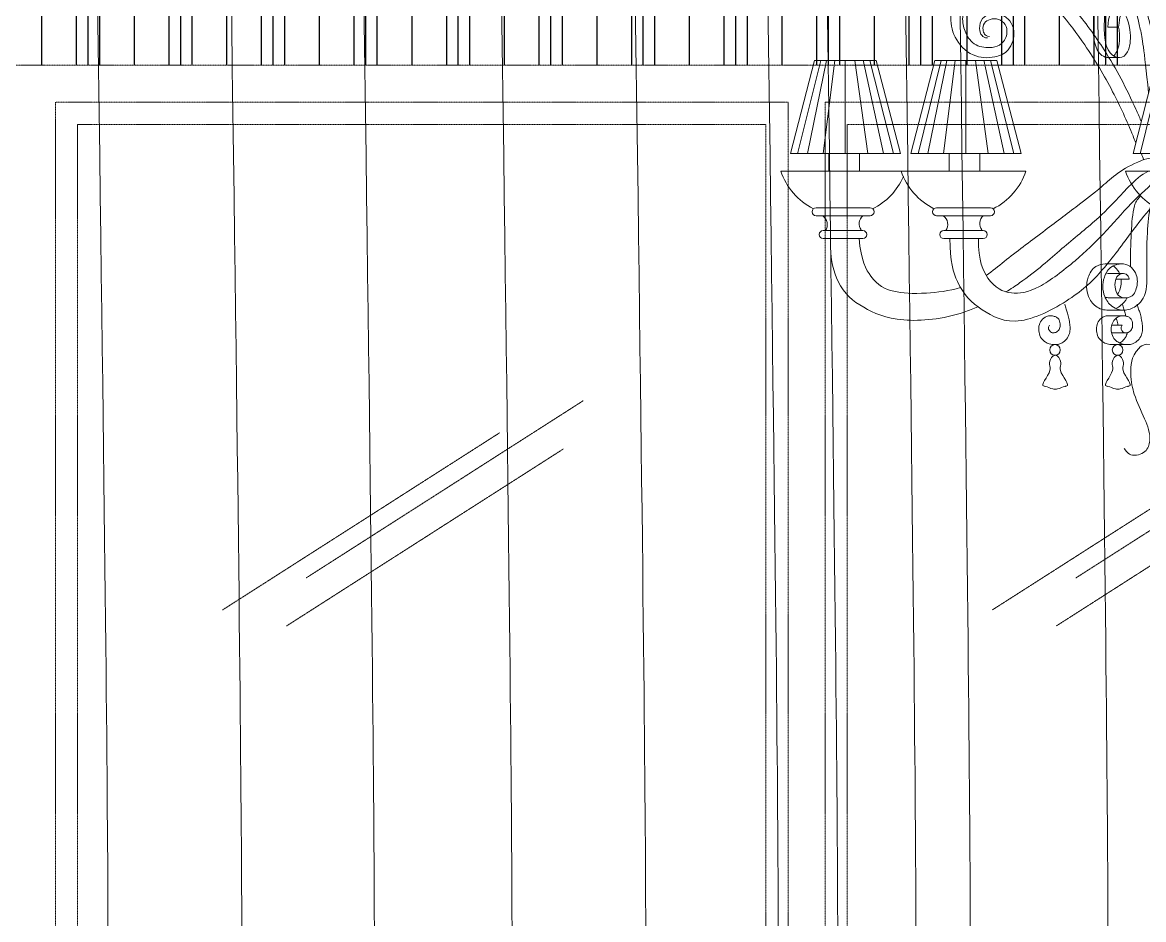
# Model space of a CAD drawing. Header units: inches. Extents: x 274057 to 444617, y 490067 to 635630.
# Drawn here: x 355271 to 356785, y 493591 to 494803 of the extents above; entities that cross this region are included whole.
import ezdxf

# ---------------------------------------------------------------- set-up
doc = ezdxf.new("R2010")
doc.units = ezdxf.units.IN
doc.header["$MEASUREMENT"] = 0
doc.linetypes.add('HIDDEN', pattern=[0.375, 0.25, -0.125])
for name, color, linetype, lineweight in [('CQ Architectural Window', 8, 'HIDDEN', 18), ('level', 6, 'Continuous', 18), ('Lighting', 7, 'Continuous', 0)]:
    doc.layers.add(name, color=color, linetype=linetype, lineweight=lineweight)
for name, color, linetype in [('CQ curtains and frames', 252, 'Continuous'), ('CQ Light Elevation', 4, 'Continuous'), ('FURNITURE', 252, 'Continuous')]:
    doc.layers.add(name, color=color, linetype=linetype)

# ---------------------------------------------------------------- blocks, each defined once
blk = doc.blocks.new('ff-15 window')
at = {"layer": 'CQ Architectural Window', "color": 251}
for p, q in [((356190.8, 512560.3, 0), (356565, 512799.5, 0)), ((357230.8, 512560.3, 0), (357605, 512799.5, 0)), ((356077.9, 512517.1, 0), (356452.1, 512756.2, 0)), ((357117.9, 512517.1, 0), (357492.1, 512756.2, 0)), ((356164.4, 512495.5, 0), (356538.6, 512734.6, 0)), ((357204.4, 512495.5, 0), (357578.6, 512734.6, 0))]:
    blk.add_line(p, q, dxfattribs=at)
at = {"layer": 'CQ Architectural Window', "elevation": 0}
for points in [[(354831.9, 513252.5), (359931.9, 513252.5), (359931.9, 510602.5), (354831.9, 510602.5)], [(356841.9, 513202.5), (355851.9, 513202.5), (355851.9, 510652.5), (356841.9, 510652.5)], [(357881.9, 513202.5), (356891.9, 513202.5), (356891.9, 510652.5), (357881.9, 510652.5)], [(356811.9, 513172.5), (355881.9, 513172.5), (355881.9, 510682.5), (356811.9, 510682.5)], [(357851.9, 513172.5), (356921.9, 513172.5), (356921.9, 510682.5), (357851.9, 510682.5)]]:
    blk.add_lwpolyline(points, close=True, dxfattribs=at)
blk = doc.blocks.new('CH2')
at = {"layer": 'Lighting', "lineweight": 0, "ltscale": 10}
for p, q in [((175845.5, 3386.5), (175860.2, 3386.5)), ((175457.6, 3341.1), (175426.5, 3215.4)), ((175439.7, 3215.8), (175465.3, 3341.3)), ((175460.9, 3215.8), (175476.6, 3341.3)), ((175490.9, 3215.8), (175490.9, 3341.3)), ((175521.2, 3215.8), (175503.8, 3341.5)), ((175542.5, 3215.8), (175515.1, 3341.6)), ((175524.1, 3341.3), (175556, 3215.8)), ((175620.4, 3341.1), (175589.3, 3215.4)), ((175602.5, 3215.8), (175628.1, 3341.3)), ((175623.7, 3215.8), (175639.3, 3341.3)), ((175653.6, 3215.8), (175653.6, 3341.3)), ((175684, 3215.8), (175666.6, 3341.5)), ((175705.3, 3215.8), (175677.9, 3341.6)), ((175686.9, 3341.3), (175718.7, 3215.8)), ((175847.1, 3345.2), (175860.9, 3345.2)), ((175920.4, 3341.1), (175889.3, 3215.4)), ((175842, 3066.7), (175864.4, 3066.7)), ((175845, 3053.8), (175866, 3053.8)), ((175874.4, 3045.9), (175856.4, 3045.9)), ((175871.7, 3021), (175847.4, 3020.8)), ((175844.5, 3004.2), (175868.4, 3004.2)), ((175865.5, 2996.7), (175845.9, 2996.7)), ((175870.2, 2973.6), (175850.7, 2973.6)), ((175864.9, 2984), (175850.8, 2984)), ((175871.9, 2957.7), (175852.1, 2957.7))]:
    blk.add_line(p, q, dxfattribs=at)
for points in [[(175416.8, 3215.8), (175565.6, 3215.8), (175532.6, 3341.3), (175449.1, 3341.3), (175416.8, 3215.8)], [(175579.6, 3215.8), (175728.4, 3215.8), (175695.4, 3341.3), (175611.9, 3341.3), (175579.6, 3215.8)], [(175879.6, 3215.8), (176028.4, 3215.8), (175995.4, 3341.3), (175911.9, 3341.3), (175879.6, 3215.8)], [(175403.6, 3192), (175572.2, 3192)], [(175869.3, 3192), (175923, 3192)]]:
    blk.add_lwpolyline(points, dxfattribs=at)
for points in [[(175468.6, 3215.8), (175509.9, 3215.8), (175509.9, 3192), (175468.6, 3192)], [(175631.4, 3215.8), (175672.7, 3215.8), (175672.7, 3192), (175631.4, 3192)]]:
    blk.add_lwpolyline(points, close=True, dxfattribs=at)
for points in [[(175447.9, 3141.1, -0.196976), (175403.6, 3192), (175403.6, 3192)], [(175569.3, 3184.5, -0.174016), (175527.8, 3141)], [(175566.4, 3192), (175735, 3192, -0.197353), (175690.6, 3141, -0.197353)], [(175610.7, 3141.1, -0.196976), (175566.4, 3192), (175566.4, 3192)], [(175913.6, 3141.1, -0.196982), (175869.3, 3192), (175869.3, 3192)], [(175487.9, 3142.4), (175451.4, 3142.4, 1), (175451.4, 3131.6), (175487.9, 3131.6)], [(175487.8, 3142.4), (175524.3, 3142.4, -1), (175524.3, 3131.6), (175487.8, 3131.6)], [(175650.7, 3142.4), (175614.2, 3142.4, 1), (175614.2, 3131.6), (175650.7, 3131.6)], [(175650.5, 3142.4), (175687, 3142.4, -1), (175687, 3131.6), (175650.5, 3131.6)], [(175460.3, 3131.6, -0.414469), (175464, 3111.7, 4.588402)], [(175487.9, 3131.6, -0.000511), (175487.8, 3131.6)], [(175514.4, 3131.6, 0.384575), (175512.5, 3112.6)], [(175623.1, 3131.6, -0.414469), (175626.8, 3111.7, 4.588402)], [(175650.7, 3131.6, -0.000511), (175650.5, 3131.6)], [(175677.2, 3131.6, 0.384575), (175675.3, 3112.6)], [(175487.8, 3111.7), (175461, 3111.7, 1), (175461, 3100.9), (175487.8, 3100.9)], [(175487.8, 3111.7), (175514.5, 3111.7, -1), (175514.5, 3100.9), (175487.8, 3100.9)], [(175650.5, 3111.7), (175623.8, 3111.7, 1), (175623.8, 3100.9), (175650.5, 3100.9)], [(175650.5, 3111.7), (175677.2, 3111.7, -1), (175677.2, 3100.9), (175650.5, 3100.9)]]:
    blk.add_lwpolyline(points, format="xyb", dxfattribs=at)
for centre in [(175774.2, 2950.5), (175858.8, 2950.5)]:
    blk.add_circle(centre, 7.17, dxfattribs=at)
for points, knots in [([(175683.2, 3371.7), (175678.9, 3371.9), (175674, 3375.3), (175671.2, 3386.2), (175674.4, 3398.3), (175687.1, 3405.8), (175701.9, 3404.8), (175714.4, 3395.1), (175721.4, 3378), (175713.6, 3353.5), (175691.1, 3343.9), (175661, 3345.3), (175636.4, 3370.8), (175631.1, 3404.3), (175640.7, 3435), (175660.6, 3458), (175689.9, 3472.3), (175724.6, 3472.4), (175751.3, 3456), (175776.8, 3438.3), (175806.5, 3404.1), (175846.6, 3350.3), (175873.5, 3298.2), (175888.1, 3265.2), (175890.3, 3260)], [5.240394, 5.240394, 5.240394, 5.240394, 11.41493, 21.106414, 35.325861, 47.442854, 61.777747, 76.035388, 91.192803, 116.78749, 138.880626, 169.273341, 203.057586, 233.966507, 267.207208, 295.705415, 322.782281, 363.005445, 393.111535, 415.328851, 456.193016, 524.209537, 614.800521, 631.803332, 631.803332, 631.803332, 631.803332]), ([(175847.1, 3345.2), (175847, 3345.2), (175843.6, 3345), (175827.1, 3351.1), (175824.9, 3398.6), (175828.4, 3426.3), (175834.6, 3451), (175842.5, 3467.6), (175848.3, 3468.9), (175851.1, 3468.7)], [58.879736, 58.879736, 58.879736, 58.879736, 59.283056, 69.238421, 107.398225, 157.989763, 179.279076, 187.992246, 195.237318, 195.237318, 195.237318, 195.237318]), ([(175860.2, 3386.5), (175861.4, 3402.1), (175868.1, 3411.5), (175878.5, 3380.2), (175874, 3350.5), (175862.6, 3343.5), (175841.8, 3351.1), (175839.6, 3398.6), (175843.1, 3426.3), (175849.3, 3451), (175859, 3471.4), (175880.8, 3466), (175892.7, 3427.2), (175903.9, 3389), (175908.5, 3360.9), (175911, 3338)], [6.00394, 6.00394, 6.00394, 6.00394, 15.134941, 32.456985, 46.489328, 59.283056, 69.238421, 107.398225, 157.989763, 179.279076, 187.992246, 203.636252, 228.025372, 279.527044, 313.656266, 313.656266, 313.656266, 313.656266]), ([(175685.6, 3373.7), (175681.1, 3374.3), (175678.2, 3377.6), (175676.4, 3383.3), (175677.3, 3392), (175686.6, 3397.9), (175698.2, 3398.2), (175708.2, 3390.5), (175710.7, 3375.8), (175703.4, 3363), (175688.3, 3357.4), (175664.4, 3360.3), (175652.6, 3378), (175647.8, 3397), (175652.6, 3419.9), (175665.1, 3440.8), (175687.9, 3454.9), (175719.3, 3455.8), (175740.4, 3442.6), (175760.7, 3428.1), (175786.2, 3401.2), (175818.8, 3358), (175851.9, 3302.1), (175872.7, 3256.8), (175881.8, 3233.9), (175882.9, 3231.2)], [5.240394, 5.240394, 5.240394, 5.240394, 11.41493, 21.106414, 35.325861, 47.442854, 61.777747, 76.035388, 91.192803, 116.78749, 138.880626, 169.273341, 203.057586, 233.966507, 267.207208, 295.705415, 322.782281, 363.005445, 393.111535, 415.328851, 456.193016, 524.209537, 614.800521, 696.044826, 707.117277, 707.117277, 707.117277, 707.117277]), ([(175858.1, 3466.4), (175858.8, 3466), (175867.8, 3460.3), (175878, 3427.2), (175889.4, 3388.2), (175894, 3359.4), (175900.7, 3297.8)], [201.536149, 201.536149, 201.536149, 201.536149, 203.636252, 228.025372, 279.527044, 315.815611, 315.815611, 315.815611, 315.815611]), ([(175845.5, 3386.5), (175846.7, 3402.1), (175849, 3405.4), (175851.3, 3405), (175851.4, 3405)], [6.00394, 6.00394, 6.00394, 6.00394, 15.134941, 15.20842, 15.20842, 15.20842, 15.20842]), ([(175860.1, 3386.5), (175860.6, 3383.9), (175862.4, 3371), (175860, 3355.2), (175854.8, 3348.9), (175853.2, 3347.6)], [28.818813, 28.818813, 28.818813, 28.818813, 32.456985, 46.489328, 52.402229, 52.402229, 52.402229, 52.402229]), ([(175681.3, 3051.2), (175689.7, 3057), (175713.6, 3077), (175756.4, 3108.5), (175801.9, 3143.3), (175834.3, 3167.5), (175870.5, 3201.3), (175910.9, 3212.8), (175936.5, 3201.9)], [314.255852, 314.255852, 314.255852, 314.255852, 349.897691, 422.981455, 490.454622, 538.299878, 583.602372, 599.991662, 599.991662, 599.991662, 599.991662]), ([(175670.9, 3100.9), (175670.5, 3070.6), (175686.5, 3037.1), (175712.1, 3024.5), (175748.6, 3029.2), (175803.8, 3071.7), (175842.1, 3108.4), (175875.4, 3148.2), (175910.9, 3179.6), (175931.4, 3201.2), (175947.5, 3206.7), (175953.6, 3206.7)], [20.278952, 20.278952, 20.278952, 20.278952, 73.781963, 152.631178, 221.399686, 286.417652, 349.897691, 422.981455, 490.454622, 538.299878, 567.495277, 567.495277, 567.495277, 567.495277]), ([(175707.9, 3028.8), (175714.5, 3032.9), (175746.3, 3054), (175781.2, 3086.4), (175828.3, 3123.6), (175855, 3150.3), (175903.3, 3202.9), (175918.8, 3188.1)], [332.350352, 332.350352, 332.350352, 332.350352, 349.897691, 422.981455, 490.454622, 538.299878, 573.875919, 573.875919, 573.875919, 573.875919]), ([(175632.3, 3100.9), (175631.9, 3070.5), (175643.8, 3031.6), (175669.8, 3006.3), (175721.6, 2978.1), (175803.5, 3022.1), (175842.1, 3060.7), (175882.4, 3116.5), (175903.8, 3142.9), (175924.1, 3165.8), (175936.7, 3179.3), (175950.5, 3188.7), (175956.2, 3185.3)], [20.277402, 20.277402, 20.277402, 20.277402, 73.781963, 152.631178, 221.399686, 286.417652, 349.897691, 422.981455, 490.454622, 538.299878, 583.602372, 603.111427, 603.111427, 603.111427, 603.111427]), ([(175889.8, 3158.5), (175884.4, 3153.1), (175879.4, 3141), (175876.5, 3104.4), (175876.2, 3078.1), (175876.3, 3062.7)], [18.812439, 18.812439, 18.812439, 18.812439, 34.56022, 71.049091, 117.332807, 117.332807, 117.332807, 117.332807]), ([(175904, 3146.7), (175903.8, 3146.2), (175900.8, 3135.8), (175898, 3101.2), (175898, 3062.1), (175898.7, 3025.6), (175884.4, 3008.8), (175868.9, 3002), (175850.5, 3007.4), (175838.3, 3025.1), (175837.7, 3045.3), (175848.7, 3064.7), (175867, 3068), (175877.7, 3063), (175886.3, 3050.1), (175885.7, 3037.2), (175879.5, 3020.4), (175860, 3018.6), (175853.3, 3038.3), (175858.5, 3057.2), (175873.8, 3052.9), (175874.4, 3045.9)], [32.598951, 32.598951, 32.598951, 32.598951, 34.56022, 71.049091, 126.127635, 160.014674, 172.556475, 189.97829, 209.520245, 226.45718, 252.858924, 269.608384, 284.007324, 296.187952, 307.822454, 325.59105, 333.212939, 352.705881, 362.942117, 379.891299, 390.940223, 390.940223, 390.940223, 390.940223]), ([(175470.9, 3100.9), (175470.5, 3070.5), (175482.3, 3031.7), (175510.1, 3009), (175561.2, 2986), (175629.5, 2992.6), (175664, 3006.1), (175670.1, 3008.8)], [20.277404, 20.277404, 20.277404, 20.277404, 73.781963, 152.631178, 221.399686, 286.417652, 300.922096, 300.922096, 300.922096, 300.922096]), ([(175509.6, 3100.9), (175512.1, 3071.3), (175528.8, 3040.3), (175551.7, 3028.5), (175591.7, 3025.3), (175631.3, 3030.2), (175646.6, 3034.6)], [20.302578, 20.302578, 20.302578, 20.302578, 73.781963, 152.631178, 221.399686, 271.37969, 271.37969, 271.37969, 271.37969]), ([(175846.5, 3004.2), (175840.4, 3004), (175828.4, 3007.7), (175816.5, 3025.1), (175815.9, 3045.3), (175826.3, 3063.7), (175837.7, 3066.6), (175842, 3066.7)], [190.977575, 190.977575, 190.977575, 190.977575, 209.520245, 226.45718, 252.858924, 269.608384, 281.155564, 281.155564, 281.155564, 281.155564]), ([(175852.7, 3064), (175853.7, 3063.4), (175857.1, 3060.8), (175860, 3056.9), (175861.4, 3053.8)], [292.463268, 292.463268, 292.463268, 292.463268, 296.187952, 305.785245, 305.785245, 305.785245, 305.785245]), ([(175863.6, 3045.9), (175864, 3041.9), (175863.1, 3035.1), (175860.4, 3027.8), (175858.6, 3025.7)], [313.757087, 313.757087, 313.757087, 313.757087, 325.59105, 333.051171, 333.051171, 333.051171, 333.051171]), ([(175871.7, 3021), (175871.6, 3020.8), (175869.5, 3016.9), (175864.7, 3011.3), (175858.8, 3007.6), (175856.3, 3006.5)], [159.19961, 159.19961, 159.19961, 159.19961, 160.014674, 172.556475, 180.684118, 180.684118, 180.684118, 180.684118]), ([(175766.9, 2984), (175763.9, 2980.4), (175767.4, 2973.9), (175772.3, 2973.3), (175776.4, 2974.4), (175780.3, 2977.8), (175781.6, 2983.9), (175780.7, 2989.8), (175778.3, 2993.3), (175775.3, 2995.3), (175770.6, 2996.7), (175765.5, 2996.9), (175759.5, 2994.5), (175754.2, 2989), (175751.7, 2980.5), (175752.7, 2971.8), (175756, 2965), (175761.3, 2961), (175765.9, 2958.6), (175771.2, 2957.7), (175776.6, 2957.4), (175782.8, 2959.3), (175789, 2963.4), (175793.4, 2970.2), (175794.8, 2977.9), (175794.2, 2985.4), (175793.1, 2992.8), (175791.3, 2999.7), (175789.1, 3005.7), (175787.9, 3010.1), (175787.3, 3012.5)], [2.108254, 2.108254, 2.108254, 2.108254, 8.085166, 12.50685, 14.885868, 20.519944, 26.674141, 33.330345, 35.528211, 39.310726, 43.903204, 49.209533, 54.230464, 62.958843, 71.070108, 79.530462, 88.287203, 93.310544, 99.439391, 103.510806, 110.620071, 116.069538, 124.000808, 132.545414, 140.030122, 147.069237, 155.092864, 162.199636, 168.179889, 175.513572, 175.513572, 175.513572, 175.513572]), ([(175864.9, 2984), (175861.8, 2980.4), (175865.3, 2973.9), (175870.2, 2973.3), (175874.3, 2974.4), (175878.2, 2977.8), (175879.5, 2983.9), (175878.6, 2989.8), (175876.2, 2993.3), (175873.2, 2995.3), (175868.6, 2996.7), (175863.4, 2996.9), (175857.4, 2994.5), (175852.2, 2989), (175849.6, 2980.5), (175850.6, 2971.8), (175853.9, 2965), (175859.2, 2961), (175863.9, 2958.6), (175869.1, 2957.7), (175874.5, 2957.4), (175880.7, 2959.3), (175886.9, 2963.4), (175891.3, 2970.2), (175892.8, 2977.9), (175892.1, 2985.4), (175891, 2992.8), (175889.3, 2999.7), (175887, 3005.7), (175885.8, 3010.1), (175885.2, 3012.5)], [2.108254, 2.108254, 2.108254, 2.108254, 8.085166, 12.50685, 14.885868, 20.519944, 26.674141, 33.330345, 35.528211, 39.310726, 43.903204, 49.209533, 54.230464, 62.958843, 71.070108, 79.530462, 88.287203, 93.310544, 99.439391, 103.510806, 110.620071, 116.069538, 124.000808, 132.545414, 140.030122, 147.069237, 155.092864, 162.199636, 168.179889, 175.513572, 175.513572, 175.513572, 175.513572]), ([(175870.1, 2996.2), (175869.8, 2997.5), (175868.9, 3000.7), (175867, 3005.7), (175865.8, 3010.1), (175865.2, 3012.5)], [158.214146, 158.214146, 158.214146, 158.214146, 162.199636, 168.179889, 175.513572, 175.513572, 175.513572, 175.513572]), ([(175845.9, 2996.7), (175845, 2996.7), (175842.5, 2996.5), (175837.4, 2994.5), (175832.2, 2989), (175829.6, 2980.5), (175830.6, 2971.8), (175833.9, 2965), (175839.2, 2961), (175843.9, 2958.6), (175848.2, 2957.9), (175850.8, 2957.7), (175852.1, 2957.7)], [46.764285, 46.764285, 46.764285, 46.764285, 49.209533, 54.230464, 62.958843, 71.070108, 79.530462, 88.287203, 93.310544, 99.439391, 103.510806, 107.585614, 107.585614, 107.585614, 107.585614]), ([(175859.1, 2984), (175859.1, 2986.4), (175858.6, 2989.8), (175856.9, 2992.3), (175856.3, 2992.9), (175856.3, 2993)], [26.756358, 26.756358, 26.756358, 26.756358, 33.330345, 35.528211, 35.760009, 35.760009, 35.760009, 35.760009]), ([(175861.3, 2960), (175863.2, 2960.9), (175867.2, 2963.8), (175870.6, 2969), (175871.7, 2972.8), (175871.9, 2973.8)], [117.626672, 117.626672, 117.626672, 117.626672, 124.000808, 132.545414, 135.762503, 135.762503, 135.762503, 135.762503]), ([(175925.3, 2949.4), (175899.3, 2963.1), (175876.9, 2946.6), (175875.5, 2913), (175881.7, 2886.3), (175894.1, 2860.3), (175905.6, 2833), (175897.3, 2810.6), (175880.8, 2806.5), (175872.5, 2810.6), (175867.8, 2817.6)], [6.312619, 6.312619, 6.312619, 6.312619, 14.762399, 33.028142, 57.036678, 93.000252, 121.966488, 136.91967, 155.019938, 160.676741, 160.676741, 160.676741, 160.676741]), ([(175774.2, 2943.3), (175771.7, 2942.7), (175763.2, 2933.4), (175775.1, 2924.1), (175752.2, 2901.8), (175764.2, 2901.2), (175768.5, 2897.8), (175773.3, 2897.7), (175774.4, 2897.6)], [2.61687, 2.61687, 2.61687, 2.61687, 5.490012, 23.32568, 45.801143, 46.980728, 57.813979, 61.125356, 61.125356, 61.125356, 61.125356]), ([(175774.2, 2943.3), (175777, 2942.8), (175785.7, 2933.5), (175773.7, 2924.1), (175796.7, 2901.8), (175784.6, 2901.2), (175780.3, 2897.8), (175775.5, 2897.7), (175774.4, 2897.6)], [2.524652, 2.524652, 2.524652, 2.524652, 5.490012, 23.32568, 45.801143, 46.980728, 57.813979, 61.125356, 61.125356, 61.125356, 61.125356]), ([(175858.8, 2943.3), (175856.4, 2942.7), (175847.8, 2933.4), (175859.8, 2924.1), (175836.8, 2901.8), (175848.9, 2901.2), (175853.2, 2897.8), (175858, 2897.7), (175859.1, 2897.6)], [2.61687, 2.61687, 2.61687, 2.61687, 5.490012, 23.32568, 45.801143, 46.980728, 57.813979, 61.125356, 61.125356, 61.125356, 61.125356]), ([(175858.8, 2943.3), (175861.7, 2942.8), (175870.4, 2933.5), (175858.4, 2924.1), (175881.3, 2901.8), (175869.3, 2901.2), (175865, 2897.8), (175860.2, 2897.7), (175859.1, 2897.6)], [2.524652, 2.524652, 2.524652, 2.524652, 5.490012, 23.32568, 45.801143, 46.980728, 57.813979, 61.125356, 61.125356, 61.125356, 61.125356])]:
    blk.add_open_spline(points, degree=3, knots=knots, dxfattribs=at)
for points in [[(175890.9, 3215.8), (175892, 3213), (175893, 3210.2), (175894, 3207.3)], [(175847.4, 3020.8), (175845.4, 3020.8), (175843.5, 3021.2), (175841.7, 3021.9)]]:
    blk.add_open_spline(points, degree=3, dxfattribs=at)
blk = doc.blocks.new('chand')
at = {"layer": 'level', "color": 1, "lineweight": 0}
blk.add_blockref('CH2', (-175953.6, -4160.9, 0), dxfattribs=at)
blk = doc.blocks.new('curtain')
at = {"layer": 'FURNITURE', "lineweight": 0}
for points in [[(316.9, 9.4, 0), (319.7, 33.1, 0), (341.6, 222.8, 0), (342.6, 520.7, 0), (342.6, 937.8, 0), (352.8, 1246.2, 0), (352.8, 1246.2, 0), (352.8, 1246.2, 0), (352.8, 1246.2, 0), (356, 1343.2, 0), (359.2, 1440.2, 0), (338.7, 2883.1, 0)], [(496.1, 9.4, 0), (498.8, 33.1, 0), (520.7, 222.8, 0), (521.7, 520.7, 0), (521.7, 937.8, 0), (531.9, 1246.2, 0), (531.9, 1246.2, 0), (531.9, 1246.2, 0), (531.9, 1246.2, 0), (535.1, 1343.2, 0), (538.3, 1440.2, 0), (517.8, 2883.1, 0)], [(682.1, 9.4, 0), (684.8, 33.1, 0), (706.7, 222.8, 0), (707.7, 520.7, 0), (707.7, 937.8, 0), (717.9, 1246.2, 0), (717.9, 1246.2, 0), (717.9, 1246.2, 0), (717.9, 1246.2, 0), (721.1, 1343.2, 0), (724.3, 1440.2, 0), (703.8, 2883.1, 0)], [(-668.9, 2.2), (-666.2, 25.9), (-644.3, 215.6), (-643.2, 513.4), (-643.2, 930.6), (-633.1, 1238.9, 0), (-633.1, 1238.9, 0), (-633.1, 1238.9, 0), (-633.1, 1238.9, 0), (-629.9, 1335.9, 0), (-626.6, 1433, 0), (-647.2, 2875.9, 0)], [(-488.2, 2.2), (-485.5, 25.9), (-463.6, 215.6), (-462.5, 513.4), (-462.5, 930.6), (-452.3, 1238.9, 0), (-452.3, 1238.9, 0), (-452.3, 1238.9, 0), (-452.3, 1238.9, 0), (-449.1, 1335.9, 0), (-445.9, 1433, 0), (-466.4, 2875.9, 0)], [(-309.1, 2.2), (-306.3, 25.9), (-284.5, 215.6), (-283.4, 513.4), (-283.4, 930.6), (-273.2, 1238.9, 0), (-273.2, 1238.9, 0), (-273.2, 1238.9, 0), (-273.2, 1238.9, 0), (-270, 1335.9, 0), (-266.8, 1433, 0), (-287.3, 2875.9, 0)], [(-123.1, 2.2), (-120.3, 25.9), (-98.5, 215.6), (-97.4, 513.4), (-97.4, 930.6), (-87.2, 1238.9, 0), (-87.2, 1238.9, 0), (-87.2, 1238.9, 0), (-87.2, 1238.9, 0), (-84, 1335.9, 0), (-80.8, 1433, 0), (-101.3, 2875.9, 0)], [(57.6, 2.2), (60.4, 25.9), (82.2, 215.6), (83.3, 513.4), (83.3, 930.6), (93.5, 1238.9, 0), (93.5, 1238.9, 0), (93.5, 1238.9, 0), (93.5, 1238.9, 0), (96.7, 1335.9, 0), (99.9, 1433, 0), (79.4, 2875.9, 0)], [(236.7, 2.2), (239.5, 25.9), (261.4, 215.6), (262.4, 513.4), (262.4, 930.6), (272.6, 1238.9, 0), (272.6, 1238.9, 0), (272.6, 1238.9, 0), (272.6, 1238.9, 0), (275.8, 1335.9, 0), (279, 1433, 0), (258.5, 2875.9, 0)], [(422.7, 2.2), (425.5, 25.9), (447.3, 215.6), (448.4, 513.4), (448.4, 930.6), (458.6, 1238.9, 0), (458.6, 1238.9, 0), (458.6, 1238.9, 0), (458.6, 1238.9, 0), (461.8, 1335.9, 0), (465, 1433, 0), (444.5, 2875.9, 0)]]:
    blk.add_open_spline(points, degree=3, knots=[0, 0, 0, 0, 71.629295, 572.783283, 1105.042084, 1105.042084, 1105.042084, 1105.044075, 1105.044075, 1105.044075, 1272.514684, 1272.514684, 1272.514684, 1272.514684], dxfattribs=at)

msp = doc.modelspace()

# ---------------------------------------------------------------- hatches: boundary and pattern name
at = {"layer": 'CQ curtains and frames', "linetype": 'ByBlock', "ltscale": 200}
h = msp.add_hatch(dxfattribs=at)
h.set_pattern_fill('PLASTI,_O', color=256, scale=500, angle=90)
h.set_pattern_definition([(90, (0, -24304.54), (-125, 8e-15), []), (90, (-15.62, -24304.54), (-125, 8e-15), []), (90, (-31.25, -24304.54), (-125, 8e-15), []), (90, (-78.12, -24304.54), (-125, 8e-15), [])])
edge = h.paths.add_edge_path()
edge.add_line((359636.1, 493216.7), (359636.1, 494854.7))
edge.add_line((359636.1, 494854.7), (359615.1, 494884.7))
edge.add_line((359615.1, 494884.7), (359611.1, 494954.8))
edge.add_line((359611.1, 494954.8), (359625.1, 494974.9))
edge.add_line((359625.1, 494974.9), (359625.1, 494994.7))
edge.add_line((359625.1, 494994.7), (354065.1, 494994.8))
edge.add_line((354065.1, 494994.8), (354065.1, 494974.9))
edge.add_line((354065.1, 494974.9), (354069.1, 494974.9))
edge.add_line((354069.1, 494974.9), (354070.3, 494972))
edge.add_line((354070.3, 494972), (354073.1, 494970.9))
edge.add_line((354073.1, 494970.9), (354073.1, 494967.9))
edge.add_arc((354073.1, 494964.9), 3, 0, 90, ccw=False)
edge.add_line((354076.1, 494964.9), (354079.1, 494964.9))
edge.add_line((354079.1, 494964.9), (354079.1, 494924.7))
edge.add_line((354079.1, 494924.7), (354076.1, 494924.7))
edge.add_arc((354073.1, 494924.7), 3, 270, 360, ccw=False)
edge.add_line((354073.1, 494921.7), (354073.1, 494918.7))
edge.add_arc((354073.1, 494914.7), 4, 90, 180)
edge.add_line((354069.1, 494914.7), (354065.1, 494914.7))
edge.add_line((354065.1, 494914.7), (354065.1, 494894.7))
edge.add_line((354065.1, 494894.7), (354068.1, 494894.7))
edge.add_arc((354071.1, 494894.7), 3, 180, 270)
edge.add_line((354071.1, 494891.7), (354071.1, 494888.7))
edge.add_arc((354071.1, 494884.7), 4, -90, 90, ccw=False)
edge.add_line((354071.1, 494880.7), (354071.1, 494877.7))
edge.add_arc((354071.1, 494874.7), 3, 90, 180)
edge.add_line((354068.1, 494874.7), (354065.1, 494874.7))
edge.add_line((354065.1, 494874.7), (354065.1, 494853.4))
edge.add_line((354065.1, 494853.4), (354052, 494853.4))
edge.add_line((354052, 494853.4), (354069.2, 492209.8))
edge.add_line((354069.2, 492209.8), (354295.1, 492209.7))
edge.add_line((354295.1, 492209.7), (354295.1, 494744.7))
edge.add_line((354295.1, 494744.7), (359395.1, 494744.7))
edge.add_line((359395.1, 494744.7), (359394.7, 493216.7))
edge.add_line((359394.7, 493216.7), (359636.1, 493216.9))

# ---------------------------------------------------------------- block references
at = {"layer": 'CQ curtains and frames'}
for name, p in [('curtain', (356017, 492118.9, 0)), ('ff-15 window', (-536.8, -18507.8, 0))]:
    msp.add_blockref(name, p, dxfattribs=at)
at = {"layer": 'CQ Light Elevation'}
msp.add_blockref('chand', (356845.1, 495570.7, 0), dxfattribs=at)

doc.saveas('drawing.dxf')
